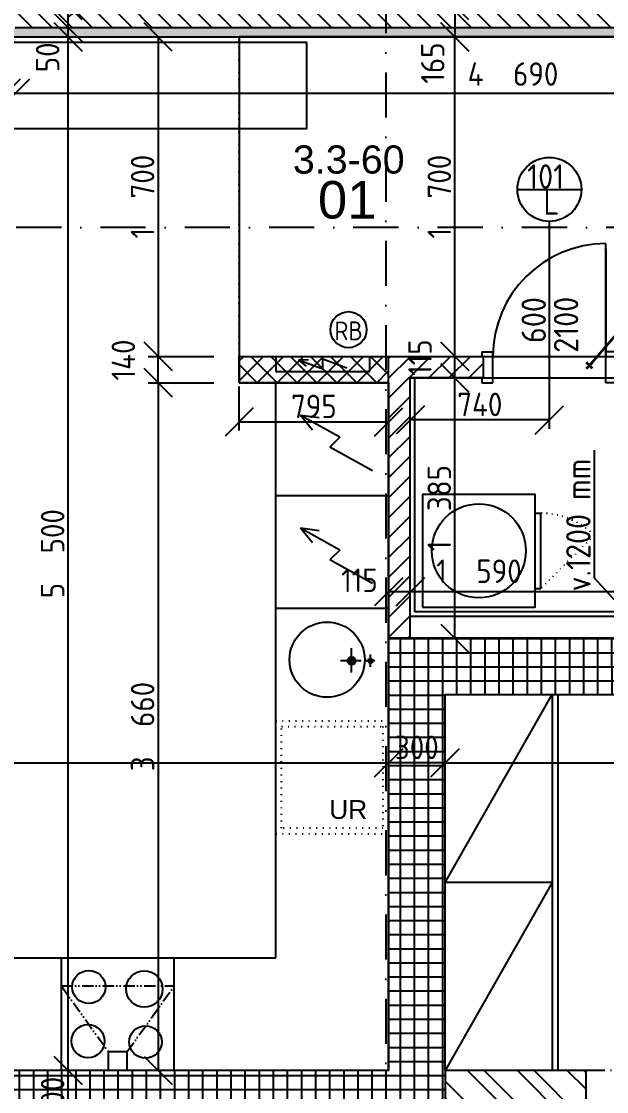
# Model space of a CAD drawing. Extents: x 4511820 to 5180432, y -1526536 to -944957.
# Drawn here: x 5102810 to 5105921, y -1123577 to -1117882 of the extents above; entities that cross this region are included whole.
import ezdxf

# ---------------------------------------------------------------- set-up
doc = ezdxf.new("R2010")
doc.units = 0
doc.header["$MEASUREMENT"] = 0
for name, pattern in [('ACAD_ISO07W100', [3.5, 0.5, -3]), ('ACAD_ISO12W100', [22, 12, -3, 0.5, -3, 0.5, -3]), ('BODKOCIARKOVANA_3', [5.6, 3, -1.3, 0, -1.3]), ('DASHED', [0.75, 0.5, -0.25])]:
    doc.linetypes.add(name, pattern=pattern)
doc.layers.get('0').update_dxf_attribs({"linetype": 'CONTINUOUS'})
doc.layers.get('Defpoints').update_dxf_attribs({"color": 61, "linetype": 'CONTINUOUS'})
for name, color, linetype in [('DVERE', 45, 'CONTINUOUS'), ('KÓTY', 4, 'CONTINUOUS'), ('MÚRY', 1, 'CONTINUOUS'), ('osi', 253, 'CONTINUOUS'), ('Plochy', 41, 'CONTINUOUS'), ('POPIS', 7, 'CONTINUOUS'), ('TENKÁ', 7, 'CONTINUOUS'), ('ZARIADENIE', 47, 'CONTINUOUS'), ('ZARIADENIE1', 145, 'CONTINUOUS'), ('ZZ-elektro', 221, 'CONTINUOUS'), ('ŠRAFY', 82, 'CONTINUOUS')]:
    doc.layers.add(name, color=color, linetype=linetype)
doc.layers.add('preklady', color=74, linetype='CONTINUOUS', lineweight=35)
doc.styles.add('ARIAL', font='arial.ttf')
doc.styles.add('STYLE1', font='isocp.shx')
doc.dimstyles.new('STANDARD-50', dxfattribs={"dimtxt": 125, "dimasz": 150, "dimexe": 10, "dimexo": 200, "dimgap": 20, "dimtad": 1, "dimdsep": 46, "dimlunit": 6, "dimtxsty": 'STYLE1', "dimblk1": 'OBLIQUE', "dimblk2": 'OBLIQUE', "dimsah": 1, "dimcen": 2.5, "dimse1": 1, "dimse2": 1, "dimadec": 0, "dimazin": 0, "dimtfac": 1, "dimtmove": 1, "dimatfit": 3, "dimldrblk": 'OBLIQUE', "dimfxl": 1, "dimtolj": 1, "dimtzin": 0, "dimarcsym": 0})

# ---------------------------------------------------------------- blocks, each defined once
blk = doc.blocks.new('pračka')
at = {"layer": 'ZARIADENIE1', "color": 8, "linetype": 'ACAD_ISO07W100', "ltscale": 8}
blk.add_line((4536136.9, -1117296.3), (4536419.7, -1117579.2), dxfattribs=at)
at = {"layer": 'ZARIADENIE1', "color": 8}
for p, q in [((4536419.7, -1117579.2), (4536019.7, -1117579.2)), ((4536019.7, -1117609.2), (4536019.7, -1117579.2)), ((4536419.7, -1117609.2), (4536419.7, -1117579.2))]:
    blk.add_line(p, q, dxfattribs=at)
blk.add_lwpolyline([(4536519.7, -1118209.2), (4536519.7, -1117609.2), (4535919.7, -1117609.2), (4535919.7, -1118209.2)], close=True, dxfattribs=at)
blk.add_circle((4536219.7, -1117909.2), 250, dxfattribs=at)
at = {"layer": 'ZARIADENIE1', "color": 8, "linetype": 'ACAD_ISO07W100', "ltscale": 8}
blk.add_arc((4536419.7, -1117579.2), 400, 135, 180, dxfattribs=at)
blk = doc.blocks.new('_OBLIQUE')
at = {"color": 0, "linetype": 'ByBlock'}
blk.add_line((-0.5, -0.5), (0.5, 0.5), dxfattribs=at)
blk = doc.blocks.new('*D17565')
at = {"layer": 'Defpoints', "color": 0}
for p in [(5103058.5, -1123464.2), (5103058.5, -1123464.2), (5103058.5, -1123764.2)]:
    blk.add_point(p, dxfattribs=at)
at = {"layer": 'KÓTY', "color": 0, "lineweight": -2}
blk.add_line((5103058.5, -1123764.2), (5103058.5, -1123464.2), dxfattribs=at)
at = {"layer": 'KÓTY', "color": 0, "linetype": 'ByBlock', "lineweight": -2, "xscale": 150, "yscale": 150, "zscale": 150}
for p, rotation in [((5103058.5, -1123464.2), 90), ((5103058.5, -1123764.2), 270)]:
    blk.add_blockref('_OBLIQUE', p, dxfattribs=dict(at, rotation=rotation))
at = {"layer": 'KÓTY', "color": 0, "insert": (5102976, -1123614.2), "char_height": 125, "attachment_point": 5, "rotation": 90, "style": 'STYLE1'}
blk.add_mtext('\\A1;300', dxfattribs=at)
blk = doc.blocks.new('*D17566')
at = {"layer": 'Defpoints', "color": 0}
for p in [(5103058.5, -1117964.2), (5103058.5, -1117964.2), (5103058.5, -1123464.2)]:
    blk.add_point(p, dxfattribs=at)
at = {"layer": 'KÓTY', "color": 0, "lineweight": -2}
blk.add_line((5103058.5, -1123464.2), (5103058.5, -1117964.2), dxfattribs=at)
at = {"layer": 'KÓTY', "color": 0, "linetype": 'ByBlock', "lineweight": -2, "xscale": 150, "yscale": 150, "zscale": 150}
for p, rotation in [((5103058.5, -1117964.2), 90), ((5103058.5, -1123464.2), 270)]:
    blk.add_blockref('_OBLIQUE', p, dxfattribs=dict(at, rotation=rotation))
at = {"layer": 'KÓTY', "color": 0, "insert": (5102976, -1120714.2), "char_height": 125, "attachment_point": 5, "rotation": 90, "style": 'STYLE1'}
blk.add_mtext('\\A1;5ﾠ500', dxfattribs=at)
blk = doc.blocks.new('*D17567')
at = {"layer": 'Defpoints', "color": 0}
for p in [(5103058.5, -1117914.2), (5103058.5, -1117914.2), (5103058.5, -1117964.2)]:
    blk.add_point(p, dxfattribs=at)
at = {"layer": 'KÓTY', "color": 0, "lineweight": -2}
blk.add_line((5103058.5, -1117964.2), (5103058.5, -1117914.2), dxfattribs=at)
at = {"layer": 'KÓTY', "color": 0, "linetype": 'ByBlock', "lineweight": -2, "xscale": 150, "yscale": 150, "zscale": 150}
for p, rotation in [((5103058.5, -1117914.2), 90), ((5103058.5, -1117964.2), 270)]:
    blk.add_blockref('_OBLIQUE', p, dxfattribs=dict(at, rotation=rotation))
at = {"layer": 'KÓTY', "color": 0, "insert": (5102949.5, -1118073), "char_height": 125, "attachment_point": 5, "rotation": 90, "style": 'STYLE1'}
blk.add_mtext('\\A1;50', dxfattribs=at)
blk = doc.blocks.new('*D17568')
at = {"layer": 'Defpoints', "color": 0}
for p in [(5103058.5, -1117799.2), (5103058.5, -1117799.2), (5103058.5, -1117914.2)]:
    blk.add_point(p, dxfattribs=at)
at = {"layer": 'KÓTY', "color": 0, "lineweight": -2}
for p, q in [((5103231.5, -1117515), (5103231.5, -1117730)), ((5103231.5, -1117730), (5103058.5, -1117856.7)), ((5103058.5, -1117914.2), (5103058.5, -1117799.2))]:
    blk.add_line(p, q, dxfattribs=at)
at = {"layer": 'KÓTY', "color": 0, "linetype": 'ByBlock', "lineweight": -2, "xscale": 150, "yscale": 150, "zscale": 150}
for p, rotation in [((5103058.5, -1117799.2), 90), ((5103058.5, -1117914.2), 270)]:
    blk.add_blockref('_OBLIQUE', p, dxfattribs=dict(at, rotation=rotation))
at = {"layer": 'KÓTY', "color": 0, "insert": (5103149, -1117622.5), "char_height": 125, "attachment_point": 5, "rotation": 90, "style": 'STYLE1'}
blk.add_mtext('\\A1;115', dxfattribs=at)
blk = doc.blocks.new('*D17646')
at = {"layer": 'Defpoints', "color": 0}
for p in [(5097547.5, -1119897.2), (5104762.5, -1119897.2), (5104762.5, -1121827.5)]:
    blk.add_point(p, dxfattribs=at)
at = {"layer": 'KÓTY', "color": 0, "lineweight": -2}
blk.add_line((5097547.5, -1121827.5), (5104762.5, -1121827.5), dxfattribs=at)
at = {"layer": 'KÓTY', "color": 0, "linetype": 'ByBlock', "lineweight": -2, "xscale": 150, "yscale": 150, "zscale": 150, "rotation": 180}
blk.add_blockref('_OBLIQUE', (5097547.5, -1121827.5), dxfattribs=at)
at = {"layer": 'KÓTY', "color": 0, "linetype": 'ByBlock', "lineweight": -2, "xscale": 150, "yscale": 150, "zscale": 150}
blk.add_blockref('_OBLIQUE', (5104762.5, -1121827.5), dxfattribs=at)
at = {"layer": 'KÓTY', "color": 0, "insert": (5101155, -1121745), "char_height": 125, "attachment_point": 5, "style": 'STYLE1'}
blk.add_mtext('\\A1;7ﾠ215', dxfattribs=at)
blk = doc.blocks.new('*D17647')
at = {"layer": 'Defpoints', "color": 0}
for p in [(5104762.5, -1120852.2), (5105062.5, -1120852.2), (5104762.5, -1121827.5)]:
    blk.add_point(p, dxfattribs=at)
at = {"layer": 'KÓTY', "color": 0, "lineweight": -2}
blk.add_line((5105062.5, -1121827.5), (5104762.5, -1121827.5), dxfattribs=at)
at = {"layer": 'KÓTY', "color": 0, "linetype": 'ByBlock', "lineweight": -2, "xscale": 150, "yscale": 150, "zscale": 150, "rotation": 180}
blk.add_blockref('_OBLIQUE', (5104762.5, -1121827.5), dxfattribs=at)
at = {"layer": 'KÓTY', "color": 0, "linetype": 'ByBlock', "lineweight": -2, "xscale": 150, "yscale": 150, "zscale": 150}
blk.add_blockref('_OBLIQUE', (5105062.5, -1121827.5), dxfattribs=at)
at = {"layer": 'KÓTY', "color": 0, "insert": (5104912.5, -1121745), "char_height": 125, "attachment_point": 5, "style": 'STYLE1'}
blk.add_mtext('\\A1;300', dxfattribs=at)
blk = doc.blocks.new('*D17648')
at = {"layer": 'Defpoints', "color": 0}
for p in [(5105062.5, -1121541.2), (5107582.5, -1121541.2), (5107582.5, -1121827.5)]:
    blk.add_point(p, dxfattribs=at)
at = {"layer": 'KÓTY', "color": 0, "lineweight": -2}
blk.add_line((5105062.5, -1121827.5), (5107582.5, -1121827.5), dxfattribs=at)
at = {"layer": 'KÓTY', "color": 0, "linetype": 'ByBlock', "lineweight": -2, "xscale": 150, "yscale": 150, "zscale": 150, "rotation": 180}
blk.add_blockref('_OBLIQUE', (5105062.5, -1121827.5), dxfattribs=at)
at = {"layer": 'KÓTY', "color": 0, "linetype": 'ByBlock', "lineweight": -2, "xscale": 150, "yscale": 150, "zscale": 150}
blk.add_blockref('_OBLIQUE', (5107582.5, -1121827.5), dxfattribs=at)
at = {"layer": 'KÓTY', "color": 0, "insert": (5106322.5, -1121745), "char_height": 125, "attachment_point": 5, "style": 'STYLE1'}
blk.add_mtext('\\A1;2ﾠ520', dxfattribs=at)
blk = doc.blocks.new('*D17651')
at = {"layer": 'Defpoints', "color": 0}
for p in [(5103537, -1119664.2), (5103967.5, -1119664.2), (5103967.5, -1119804.2)]:
    blk.add_point(p, dxfattribs=at)
at = {"layer": 'KÓTY', "color": 0, "lineweight": -2}
blk.add_line((5103537, -1119804.2), (5103537, -1119664.2), dxfattribs=at)
at = {"layer": 'KÓTY', "color": 0, "linetype": 'ByBlock', "lineweight": -2, "xscale": 150, "yscale": 150, "zscale": 150}
for p, rotation in [((5103537, -1119664.2), 90), ((5103537, -1119804.2), 270)]:
    blk.add_blockref('_OBLIQUE', p, dxfattribs=dict(at, rotation=rotation))
at = {"layer": 'KÓTY', "color": 0, "insert": (5103352, -1119683.4), "char_height": 125, "attachment_point": 5, "rotation": 90, "style": 'STYLE1'}
blk.add_mtext('\\A1;140', dxfattribs=at)
blk = doc.blocks.new('*D17652')
at = {"layer": 'Defpoints', "color": 0}
for p in [(5103967.5, -1119804.2), (5103537, -1123464.2), (5103967.5, -1123464.2)]:
    blk.add_point(p, dxfattribs=at)
at = {"layer": 'KÓTY', "color": 0, "lineweight": -2}
blk.add_line((5103537, -1119804.2), (5103537, -1123464.2), dxfattribs=at)
at = {"layer": 'KÓTY', "color": 0, "linetype": 'ByBlock', "lineweight": -2, "xscale": 150, "yscale": 150, "zscale": 150}
for p, rotation in [((5103537, -1119804.2), 90), ((5103537, -1123464.2), 270)]:
    blk.add_blockref('_OBLIQUE', p, dxfattribs=dict(at, rotation=rotation))
at = {"layer": 'KÓTY', "color": 0, "insert": (5103454.5, -1121634.2), "char_height": 125, "attachment_point": 5, "rotation": 90, "style": 'STYLE1'}
blk.add_mtext('\\A1;3ﾠ660', dxfattribs=at)
blk = doc.blocks.new('*D17653')
at = {"layer": 'Defpoints', "color": 0}
for p in [(5103967.5, -1117964.2), (5103537, -1119664.2), (5103967.5, -1119664.2)]:
    blk.add_point(p, dxfattribs=at)
at = {"layer": 'KÓTY', "color": 0, "lineweight": -2}
blk.add_line((5103537, -1117964.2), (5103537, -1119664.2), dxfattribs=at)
at = {"layer": 'KÓTY', "color": 0, "linetype": 'ByBlock', "lineweight": -2, "xscale": 150, "yscale": 150, "zscale": 150}
for p, rotation in [((5103537, -1117964.2), 90), ((5103537, -1119664.2), 270)]:
    blk.add_blockref('_OBLIQUE', p, dxfattribs=dict(at, rotation=rotation))
at = {"layer": 'KÓTY', "color": 0, "insert": (5103454.5, -1118814.2), "char_height": 125, "attachment_point": 5, "rotation": 90, "style": 'STYLE1'}
blk.add_mtext('\\A1;1ﾠ700', dxfattribs=at)
blk = doc.blocks.new('*D17659')
at = {"layer": 'Defpoints', "color": 0}
for p in [(5104877.5, -1120649.2), (5106467.5, -1120649.2), (5104877.5, -1120917.5)]:
    blk.add_point(p, dxfattribs=at)
at = {"layer": 'KÓTY', "color": 0, "lineweight": -2}
blk.add_line((5106467.5, -1120917.5), (5104877.5, -1120917.5), dxfattribs=at)
at = {"layer": 'KÓTY', "color": 0, "linetype": 'ByBlock', "lineweight": -2, "xscale": 150, "yscale": 150, "zscale": 150, "rotation": 180}
blk.add_blockref('_OBLIQUE', (5104877.5, -1120917.5), dxfattribs=at)
at = {"layer": 'KÓTY', "color": 0, "linetype": 'ByBlock', "lineweight": -2, "xscale": 150, "yscale": 150, "zscale": 150}
blk.add_blockref('_OBLIQUE', (5106467.5, -1120917.5), dxfattribs=at)
at = {"layer": 'KÓTY', "color": 0, "insert": (5105243, -1120807.5), "char_height": 125, "attachment_point": 5, "style": 'STYLE1'}
blk.add_mtext('\\A1;1ﾠ590', dxfattribs=at)
blk = doc.blocks.new('*D17662')
at = {"layer": 'Defpoints', "color": 0}
for p in [(5104762.5, -1120917.5), (5104762.5, -1120917.5), (5104877.5, -1120917.5)]:
    blk.add_point(p, dxfattribs=at)
at = {"layer": 'KÓTY', "color": 0, "lineweight": -2}
blk.add_line((5104877.5, -1120917.5), (5104762.5, -1120917.5), dxfattribs=at)
at = {"layer": 'KÓTY', "color": 0, "linetype": 'ByBlock', "lineweight": -2, "xscale": 150, "yscale": 150, "zscale": 150, "rotation": 180}
blk.add_blockref('_OBLIQUE', (5104762.5, -1120917.5), dxfattribs=at)
at = {"layer": 'KÓTY', "color": 0, "linetype": 'ByBlock', "lineweight": -2, "xscale": 150, "yscale": 150, "zscale": 150}
blk.add_blockref('_OBLIQUE', (5104877.5, -1120917.5), dxfattribs=at)
at = {"layer": 'KÓTY', "color": 0, "insert": (5104607.5, -1120856), "char_height": 125, "attachment_point": 5, "style": 'STYLE1'}
blk.add_mtext('\\A1;115', dxfattribs=at)
blk = doc.blocks.new('*D17663')
at = {"layer": 'Defpoints', "color": 0}
for p in [(5104877.5, -1120002.5), (5104877.5, -1120050.4), (5105617.5, -1120050.4)]:
    blk.add_point(p, dxfattribs=at)
at = {"layer": 'KÓTY', "color": 0, "lineweight": -2}
blk.add_line((5105617.5, -1120002.5), (5104877.5, -1120002.5), dxfattribs=at)
at = {"layer": 'KÓTY', "color": 0, "linetype": 'ByBlock', "lineweight": -2, "xscale": 150, "yscale": 150, "zscale": 150, "rotation": 180}
blk.add_blockref('_OBLIQUE', (5104877.5, -1120002.5), dxfattribs=at)
at = {"layer": 'KÓTY', "color": 0, "linetype": 'ByBlock', "lineweight": -2, "xscale": 150, "yscale": 150, "zscale": 150}
blk.add_blockref('_OBLIQUE', (5105617.5, -1120002.5), dxfattribs=at)
at = {"layer": 'KÓTY', "color": 0, "insert": (5105247.5, -1119920), "char_height": 125, "attachment_point": 5, "style": 'STYLE1'}
blk.add_mtext('\\A1;740', dxfattribs=at)
blk = doc.blocks.new('*D17664')
at = {"layer": 'Defpoints', "color": 0}
for p in [(5103967.5, -1119671.7), (5104762.5, -1119671.7), (5104762.5, -1120013)]:
    blk.add_point(p, dxfattribs=at)
at = {"layer": 'KÓTY', "color": 0, "lineweight": -2}
blk.add_line((5103967.5, -1120013), (5104762.5, -1120013), dxfattribs=at)
at = {"layer": 'KÓTY', "color": 0, "linetype": 'ByBlock', "lineweight": -2, "xscale": 150, "yscale": 150, "zscale": 150, "rotation": 180}
blk.add_blockref('_OBLIQUE', (5103967.5, -1120013), dxfattribs=at)
at = {"layer": 'KÓTY', "color": 0, "linetype": 'ByBlock', "lineweight": -2, "xscale": 150, "yscale": 150, "zscale": 150}
blk.add_blockref('_OBLIQUE', (5104762.5, -1120013), dxfattribs=at)
at = {"layer": 'KÓTY', "color": 0, "insert": (5104365, -1119930.5), "char_height": 125, "attachment_point": 5, "style": 'STYLE1'}
blk.add_mtext('\\A1;795', dxfattribs=at)
blk = doc.blocks.new('*D17667')
at = {"layer": 'Defpoints', "color": 0}
for p in [(5102777.5, -1117914.2), (5107467.5, -1117914.2), (5107467.5, -1118264)]:
    blk.add_point(p, dxfattribs=at)
at = {"layer": 'KÓTY', "color": 0, "lineweight": -2}
blk.add_line((5102777.5, -1118264), (5107467.5, -1118264), dxfattribs=at)
at = {"layer": 'KÓTY', "color": 0, "linetype": 'ByBlock', "lineweight": -2, "xscale": 150, "yscale": 150, "zscale": 150, "rotation": 180}
blk.add_blockref('_OBLIQUE', (5102777.5, -1118264), dxfattribs=at)
at = {"layer": 'KÓTY', "color": 0, "linetype": 'ByBlock', "lineweight": -2, "xscale": 150, "yscale": 150, "zscale": 150}
blk.add_blockref('_OBLIQUE', (5107467.5, -1118264), dxfattribs=at)
at = {"layer": 'KÓTY', "color": 0, "insert": (5105424, -1118162), "char_height": 125, "attachment_point": 5, "style": 'STYLE1'}
blk.add_mtext('\\A1;4ﾠ690', dxfattribs=at)
blk = doc.blocks.new('*D17668')
at = {"layer": 'Defpoints', "color": 0}
for p in [(5102727.5, -1117914.2), (5102777.5, -1117914.2), (5102727.5, -1118264)]:
    blk.add_point(p, dxfattribs=at)
at = {"layer": 'KÓTY', "color": 0, "lineweight": -2}
blk.add_line((5102777.5, -1118264), (5102727.5, -1118264), dxfattribs=at)
at = {"layer": 'KÓTY', "color": 0, "linetype": 'ByBlock', "lineweight": -2, "xscale": 150, "yscale": 150, "zscale": 150, "rotation": 180}
blk.add_blockref('_OBLIQUE', (5102727.5, -1118264), dxfattribs=at)
at = {"layer": 'KÓTY', "color": 0, "linetype": 'ByBlock', "lineweight": -2, "xscale": 150, "yscale": 150, "zscale": 150}
blk.add_blockref('_OBLIQUE', (5102777.5, -1118264), dxfattribs=at)
at = {"layer": 'KÓTY', "color": 0, "insert": (5102627.5, -1118151.5), "char_height": 125, "attachment_point": 5, "style": 'STYLE1'}
blk.add_mtext('\\A1;50', dxfattribs=at)
blk = doc.blocks.new('*D17673')
at = {"layer": 'Defpoints', "color": 0}
for p in [(5104877.5, -1119779.2), (5105114.5, -1119779.2), (5104877.5, -1121164.2)]:
    blk.add_point(p, dxfattribs=at)
at = {"layer": 'KÓTY', "color": 0, "lineweight": -2}
blk.add_line((5105114.5, -1121164.2), (5105114.5, -1119779.2), dxfattribs=at)
at = {"layer": 'KÓTY', "color": 0, "linetype": 'ByBlock', "lineweight": -2, "xscale": 150, "yscale": 150, "zscale": 150}
for p, rotation in [((5105114.5, -1119779.2), 90), ((5105114.5, -1121164.2), 270)]:
    blk.add_blockref('_OBLIQUE', p, dxfattribs=dict(at, rotation=rotation))
at = {"layer": 'KÓTY', "color": 0, "insert": (5105032, -1120471.7), "char_height": 125, "attachment_point": 5, "rotation": 90, "style": 'STYLE1'}
blk.add_mtext('\\A1;1ﾠ385', dxfattribs=at)
blk = doc.blocks.new('*D17674')
at = {"layer": 'Defpoints', "color": 0}
for p in [(5105114.5, -1119664.2), (5105114.5, -1119664.2), (5105114.5, -1119779.2)]:
    blk.add_point(p, dxfattribs=at)
at = {"layer": 'KÓTY', "color": 0, "lineweight": -2}
blk.add_line((5105114.5, -1119779.2), (5105114.5, -1119664.2), dxfattribs=at)
at = {"layer": 'KÓTY', "color": 0, "linetype": 'ByBlock', "lineweight": -2, "xscale": 150, "yscale": 150, "zscale": 150}
for p, rotation in [((5105114.5, -1119664.2), 90), ((5105114.5, -1119779.2), 270)]:
    blk.add_blockref('_OBLIQUE', p, dxfattribs=dict(at, rotation=rotation))
at = {"layer": 'KÓTY', "color": 0, "insert": (5104929.5, -1119670.9), "char_height": 125, "attachment_point": 5, "rotation": 90, "style": 'STYLE1'}
blk.add_mtext('\\A1;115', dxfattribs=at)
blk = doc.blocks.new('*D17675')
at = {"layer": 'Defpoints', "color": 0}
for p in [(5105114.5, -1117964.2), (5105114.5, -1117964.2), (5105114.5, -1119664.2)]:
    blk.add_point(p, dxfattribs=at)
at = {"layer": 'KÓTY', "color": 0, "lineweight": -2}
blk.add_line((5105114.5, -1119664.2), (5105114.5, -1117964.2), dxfattribs=at)
at = {"layer": 'KÓTY', "color": 0, "linetype": 'ByBlock', "lineweight": -2, "xscale": 150, "yscale": 150, "zscale": 150}
for p, rotation in [((5105114.5, -1117964.2), 90), ((5105114.5, -1119664.2), 270)]:
    blk.add_blockref('_OBLIQUE', p, dxfattribs=dict(at, rotation=rotation))
at = {"layer": 'KÓTY', "color": 0, "insert": (5105032, -1118814.2), "char_height": 125, "attachment_point": 5, "rotation": 90, "style": 'STYLE1'}
blk.add_mtext('\\A1;1ﾠ700', dxfattribs=at)
blk = doc.blocks.new('*D17676')
at = {"layer": 'Defpoints', "color": 0}
for p in [(5104762.5, -1117799.2), (5104762.5, -1117964.2), (5105114.5, -1117964.2)]:
    blk.add_point(p, dxfattribs=at)
at = {"layer": 'KÓTY', "color": 0, "lineweight": -2}
blk.add_line((5105114.5, -1117799.2), (5105114.5, -1117964.2), dxfattribs=at)
at = {"layer": 'KÓTY', "color": 0, "linetype": 'ByBlock', "lineweight": -2, "xscale": 150, "yscale": 150, "zscale": 150}
for p, rotation in [((5105114.5, -1117799.2), 90), ((5105114.5, -1117964.2), 270)]:
    blk.add_blockref('_OBLIQUE', p, dxfattribs=dict(at, rotation=rotation))
at = {"layer": 'KÓTY', "color": 0, "insert": (5104997, -1118103.5), "char_height": 125, "attachment_point": 5, "rotation": 90, "style": 'STYLE1'}
blk.add_mtext('\\A1;165', dxfattribs=at)

msp = doc.modelspace()

# ---------------------------------------------------------------- hatches: boundary and pattern name
at = {"layer": 'ŠRAFY', "ltscale": 0.25}
h = msp.add_hatch(dxfattribs=at)
h.set_pattern_fill('ANSI31', color=256, scale=600, angle=90, style=0)
h.set_pattern_definition([(135, (-2904913.184, 222662.926), (-53.0330086, -53.0330086), [])])
h.paths.add_polyline_path([(5107467.5, -1115454.191), (5107467.5, -1117799.191), (5104762.5, -1117799.191), (5104647.5, -1117799.191), (5102892.5, -1117799.191), (5102892.5, -1117124.191), (5102777.5, -1117124.191), (5102777.5, -1117914.191), (5107467.5, -1117914.191), (5107467.5, -1117964.191), (5107582.5, -1117964.191), (5107582.5, -1115454.191)])
at = {"layer": 'ŠRAFY'}
h = msp.add_hatch(dxfattribs=at)
h.set_pattern_fill('DOTS', color=256, scale=250)
h.paths.add_polyline_path([(5107467.5, -1117964.191), (5107467.5, -1117914.191), (5102777.5, -1117914.191), (5102727.5, -1117964.191)])
at = {"layer": 'ŠRAFY', "ltscale": 0.25}
h = msp.add_hatch(dxfattribs=at)
h.set_pattern_fill('ANSI37', color=256, scale=600, style=0)
h.set_pattern_definition([(45, (-3027222.4, 456601.68), (-53.0330086, 53.0330086), []), (135, (-3027222.4, 456601.68), (-53.0330086, -53.0330086), [])])
h.paths.add_polyline_path([(5104762.5, -1119804.191), (5104762.5, -1119664.191), (5104517.5, -1119664.191), (5103967.5, -1119664.191), (5103967.5, -1119804.191), (5104162.5, -1119804.191)])
h = msp.add_hatch(dxfattribs=at)
h.set_pattern_fill('ANSI31', color=256, scale=600, style=0)
h.set_pattern_definition([(45, (515270.5, 303822), (-53.0330086, 53.0330086), [])])
h.paths.add_polyline_path([(5104877.5, -1121164.191), (5104877.5, -1119779.191), (5105267.5, -1119779.191), (5105267.5, -1119664.191), (5104762.5, -1119664.191), (5104762.5, -1119779.191), (5104762.5, -1119804.191), (5104762.5, -1121164.191)])
h = msp.add_hatch(dxfattribs=at)
h.set_pattern_fill('ANSI37', color=256, scale=600, angle=45)
h.set_pattern_definition([(90, (-3375574.78, 712808.59), (-75, 1e-14), []), (180, (-3375574.78, 712808.59), (-1e-14, -75), [])])
h.paths.add_polyline_path([(5103372.5, -1123464.191), (5103272.5, -1123464.191), (5103022.5, -1123464.191), (5102712.5, -1123464.191), (5102687.5, -1123464.191), (5102687.5, -1123764.191), (5102847.5, -1123764.191), (5102877.5, -1123764.191), (5103447.5, -1123764.191), (5103562.5, -1123764.191), (5103612.5, -1123764.191), (5105062.5, -1123764.191), (5105062.5, -1123464.191), (5105062.5, -1122464.191), (5105062.5, -1121464.191), (5105632.5, -1121464.191), (5105662.5, -1121464.191), (5107582.5, -1121464.191), (5107582.5, -1121164.191), (5107467.5, -1121164.191), (5106582.5, -1121164.191), (5106467.5, -1121164.191), (5104877.5, -1121164.191), (5104762.5, -1121164.191), (5104762.5, -1121579.191), (5104762.5, -1122179.191), (5104762.5, -1123464.191), (5103622.5, -1123464.191)])
at = {"layer": 'ŠRAFY'}
h = msp.add_hatch(dxfattribs=at)
h.set_pattern_fill('ANSI32', color=256, scale=500, angle=90)
h.set_pattern_definition([(135, (515810.9, 44482.1), (-132.5825215, -132.5825215), []), (135, (515810.9, 44570.48), (-132.5825215, -132.5825215), [])])
h.paths.add_polyline_path([(5105062.5, -1123764.191), (5105812.5, -1123764.191), (5105812.5, -1123464.191), (5105662.5, -1123464.191), (5105632.5, -1123464.191), (5105062.5, -1123464.191)])

# ---------------------------------------------------------------- linework, layer by layer
at = {"layer": 'DVERE', "ltscale": 0.25}
for p, q in [((5105447.5, -1118775.768), (5105787.5, -1118775.768)), ((5105617.5, -1120050.424), (5105617.5, -1118945.768)), ((5105917.5, -1119664.191), (5105917.5, -1119064.191)), ((5105257.5, -1119639.191), (5105317.5, -1119639.191)), ((5105257.5, -1119639.191), (5105257.5, -1119664.191)), ((5105317.5, -1119804.191), (5105317.5, -1119639.191)), ((5105317.5, -1119664.191), (5105917.5, -1119664.191)), ((5105917.5, -1119804.191), (5105917.5, -1119639.191)), ((5105977.5, -1119639.191), (5105917.5, -1119639.191)), ((5105257.5, -1119779.191), (5105257.5, -1119804.191)), ((5105257.5, -1119804.191), (5105317.5, -1119804.191)), ((5105317.5, -1119779.191), (5105917.5, -1119779.191)), ((5105977.5, -1119804.191), (5105917.5, -1119804.191))]:
    msp.add_line(p, q, dxfattribs=at)
msp.add_circle((5105617.5, -1118775.768), 170, dxfattribs=at)
msp.add_arc((5105917.5, -1119664.191), 600, 90, 180, dxfattribs=at)
at = {"layer": 'KÓTY', "ltscale": 25}
for p, q in [((5103483.597, -1119664.191), (5103833.597, -1119664.191)), ((5103483.597, -1119804.191), (5103833.597, -1119804.191))]:
    msp.add_line(p, q, dxfattribs=at)
at = {"layer": 'KÓTY'}
for p, q in [((5103967.5, -1120058), (5103967.5, -1119824.191)), ((5105855, -1120164), (5105855, -1120843.5)), ((5106083, -1121090.5), (5105855, -1120843.5))]:
    msp.add_line(p, q, dxfattribs=at)
at = {"layer": 'MÚRY', "ltscale": 0.25}
for p, q in [((5102727.5, -1117964.191), (5107467.5, -1117964.191)), ((5103967.5, -1119664.191), (5105267.5, -1119664.191)), ((5104517.5, -1119664.191), (5105267.5, -1119664.191)), ((5105267.5, -1119779.191), (5105267.5, -1119664.191)), ((5104762.5, -1119804.191), (5103967.5, -1119804.191)), ((5105267.5, -1119779.191), (5104877.5, -1119779.191)), ((5106467.5, -1121164.191), (5104877.5, -1121164.191))]:
    msp.add_line(p, q, dxfattribs=at)
at = {"layer": 'MÚRY'}
for p, q in [((5103967.5, -1119804.191), (5103967.5, -1119664.191)), ((5104762.5, -1123464.191), (5104762.5, -1119804.191)), ((5104877.5, -1121164.191), (5104877.5, -1119779.191)), ((5105062.5, -1123464.191), (5105062.5, -1121464.191)), ((5105062.5, -1121464.191), (5107632.5, -1121464.191)), ((5104762.5, -1123464.191), (5102687.5, -1123464.191)), ((5105812.5, -1123464.191), (5105062.5, -1123464.191)), ((5105812.5, -1123764.191), (5105812.5, -1123464.191))]:
    msp.add_line(p, q, dxfattribs=at)
at = {"layer": 'osi', "linetype": 'BODKOCIARKOVANA_3', "ltscale": 80}
for p, q in [((5104747.5, -1109191.097), (5104747.5, -1141119)), ((5157242.5, -1118979.191), (5093572.5, -1118979.191))]:
    msp.add_line(p, q, dxfattribs=at)
at = {"layer": 'Plochy'}
for points in [[(5103967.5, -1119804.191), (5104762.5, -1119804.191), (5104762.5, -1123464.191), (5097547.5, -1123464.191), (5097547.5, -1117124.191), (5102727.5, -1117124.191), (5102727.5, -1117964.191), (5103967.5, -1117964.191)], [(5107467.5, -1117964.191), (5103967.5, -1117964.191), (5103967.5, -1119664.191), (5107467.5, -1119664.191)], [(5105062.5, -1123464.191), (5105062.5, -1121464.191), (5107632.5, -1121464.191), (5107632.5, -1119664.191), (5109232.5, -1119664.191), (5109232.5, -1123464.191), (5107232.5, -1123464.191), (5107232.5, -1123764.191), (5105812.5, -1123764.191), (5105812.5, -1123464.191)], [(5107352.5, -1119779.191), (5107352.5, -1120649.191), (5106467.5, -1120649.191), (5106467.5, -1121049.191), (5104877.5, -1121049.191), (5104877.5, -1119779.191)]]:
    msp.add_lwpolyline(points, close=True, dxfattribs=at)
at = {"layer": 'preklady'}
for p, q in [((5105830.5, -1119713), (5106071.124, -1119433.436)), ((5105813.883, -1119729.617), (5105847.117, -1119696.383)), ((5105847.118, -1119729.618), (5105813.884, -1119696.384))]:
    msp.add_line(p, q, dxfattribs=at)
at = {"layer": 'TENKÁ', "ltscale": 0.25}
for p, q in [((5102777.5, -1117914.191), (5107467.5, -1117914.191)), ((5104902.5, -1121024.191), (5104902.5, -1119779.191)), ((5106467.5, -1121049.191), (5104877.5, -1121049.191)), ((5106442.5, -1121024.191), (5104902.5, -1121024.191))]:
    msp.add_line(p, q, dxfattribs=at)
at = {"layer": 'TENKÁ', "linetype": 'ACAD_ISO07W100', "ltscale": 10}
msp.add_line((5103967.5, -1119664.191), (5103967.5, -1117964.191), dxfattribs=at)
at = {"layer": 'TENKÁ'}
for p, q in [((5104762.5, -1119804.191), (5104762.5, -1119664.191)), ((5104877.5, -1121164.191), (5104762.5, -1121164.191)), ((5105062.5, -1123464.191), (5105062.5, -1123764.191))]:
    msp.add_line(p, q, dxfattribs=at)
at = {"layer": 'TENKÁ', "linetype": 'ACAD_ISO12W100', "ltscale": 10}
msp.add_line((5107232.5, -1123464.191), (5105812.5, -1123464.191), dxfattribs=at)
at = {"layer": 'ZARIADENIE'}
for p, q in [((5105917.5, -1119094.191), (5105917.5, -1119664.191)), ((5105062.5, -1122464.191), (5105632.5, -1121464.191)), ((5105632.5, -1121464.191), (5105632.5, -1123464.191)), ((5105662.5, -1121464.191), (5105662.5, -1123464.191)), ((5105632.5, -1122464.191), (5105062.5, -1122464.191)), ((5105632.5, -1122464.191), (5105062.5, -1123464.191))]:
    msp.add_line(p, q, dxfattribs=at)
at = {"layer": 'ZARIADENIE', "color": 45, "ltscale": 0.25}
msp.add_lwpolyline([(5104327.5, -1117994.191), (5102727.5, -1117994.191), (5102727.5, -1118451.959), (5104327.5, -1118451.959)], close=True, dxfattribs=at)
at = {"layer": 'ZARIADENIE1', "color": 8, "ltscale": 0.25}
for p, q in [((5104162.5, -1122864.191), (5104162.5, -1119804.191)), ((5104162.5, -1120404.191), (5104762.5, -1120404.191)), ((5104162.5, -1121004.191), (5104762.5, -1121004.191)), ((5102712.5, -1122864.191), (5104162.5, -1122864.191)), ((5103022.5, -1123464.191), (5103022.5, -1122864.191)), ((5103022.5, -1123464.191), (5103022.5, -1122864.191)), ((5103622.5, -1123464.191), (5103622.5, -1122864.191)), ((5103622.5, -1123464.191), (5103622.5, -1122864.191)), ((5103272.5, -1123364.191), (5103372.5, -1123364.191)), ((5103272.5, -1123464.191), (5103272.5, -1123364.191)), ((5103372.5, -1123464.191), (5103372.5, -1123364.191))]:
    msp.add_line(p, q, dxfattribs=at)
at = {"layer": 'ZARIADENIE1', "color": 8}
for p, q in [((5104393.839, -1119991.952), (5104294.582, -1119979.067)), ((5104357.86, -1120056.616), (5104294.582, -1119979.067)), ((5104502.557, -1120094.784), (5104294.582, -1119979.067)), ((5104502.557, -1120094.784), (5104449.686, -1120146.616)), ((5104676.012, -1120272.543), (5104449.686, -1120146.616)), ((5104393.839, -1120591.952), (5104294.582, -1120579.067)), ((5104357.86, -1120656.616), (5104294.582, -1120579.067)), ((5104502.557, -1120694.784), (5104294.582, -1120579.067)), ((5104502.557, -1120694.784), (5104449.686, -1120746.616)), ((5104676.012, -1120872.543), (5104449.686, -1120746.616))]:
    msp.add_line(p, q, dxfattribs=at)
at = {"layer": 'ZARIADENIE1', "color": 8, "linetype": 'DASHED'}
for p, q in [((5104565.731, -1121347.23), (5104565.731, -1121215.776)), ((5104616.396, -1121284.242), (5104506.851, -1121284.242)), ((5104690.801, -1121284.242), (5104638.768, -1121284.242)), ((5104666.154, -1121317.105), (5104666.154, -1121251.378))]:
    msp.add_line(p, q, dxfattribs=at)
at = {"layer": 'ZARIADENIE1', "color": 8, "linetype": 'ACAD_ISO07W100', "ltscale": 10}
for p, q in [((5104162.5, -1121604.191), (5104762.5, -1121604.191)), ((5104162.5, -1122204.191), (5104762.5, -1122204.191))]:
    msp.add_line(p, q, dxfattribs=at)
at = {"layer": 'ZARIADENIE1', "color": 8, "linetype": 'ACAD_ISO12W100', "ltscale": 5}
for p, q in [((5103022.5, -1123014.191), (5103272.5, -1123364.191)), ((5103022.5, -1123014.191), (5103622.5, -1123014.191)), ((5103372.5, -1123364.191), (5103622.5, -1123014.191))]:
    msp.add_line(p, q, dxfattribs=at)
at = {"layer": 'ZARIADENIE1', "color": 8, "linetype": 'ACAD_ISO07W100', "ltscale": 10}
msp.add_lwpolyline([(5104192.5, -1122174.191), (5104192.5, -1121634.191), (5104732.5, -1121634.191), (5104732.5, -1122174.191)], close=True, dxfattribs=at)
at = {"layer": 'ZARIADENIE1', "color": 8, "ltscale": 0.25}
for centre, radius in [((5104435.588, -1121278.393), 200), ((5103168.344, -1123020.115), 88.387), ((5103463.303, -1123030.638), 96.805), ((5103163.949, -1123308.426), 88.387), ((5103469.624, -1123312.635), 86.283)]:
    msp.add_circle(centre, radius, dxfattribs=at)
at = {"layer": 'ZARIADENIE1', "color": 8, "linetype": 'Continuous'}
for centre, radius in [((5104565.464, -1121284.515), 20.877), ((5104565.731, -1121284.242), 14.781)]:
    msp.add_circle(centre, radius, dxfattribs=at)
at = {"layer": 'ZARIADENIE1', "color": 8, "linetype": 'DASHED'}
msp.add_circle((5104666.154, -1121284.555), 12.931, dxfattribs=at)
at = {"layer": 'ZZ-elektro'}
for p, q in [((5104162.5, -1119664.191), (5104162.5, -1119744.191)), ((5104284.007, -1119682.79), (5104412.5, -1119731.074)), ((5104337.313, -1119684.113), (5104284.007, -1119682.79)), ((5104324.993, -1119716.899), (5104284.007, -1119682.79)), ((5104412.5, -1119731.074), (5104412.5, -1119677.361)), ((5104412.5, -1119677.361), (5104540.993, -1119725.645)), ((5104662.5, -1119744.191), (5104662.5, -1119664.191)), ((5104162.5, -1119744.191), (5104662.5, -1119744.191))]:
    msp.add_line(p, q, dxfattribs=at)
msp.add_circle((5104549.02, -1119522.191), 96, dxfattribs=at)

# ---------------------------------------------------------------- block references
at = {"layer": 'TENKÁ', "rotation": 270}
msp.add_blockref('pračka', (6223151.691, 3415520.556), dxfattribs=at)

# ---------------------------------------------------------------- texts
at = {"layer": 'DVERE', "style": 'STYLE1'}
for s, p in [('101', (5105498.97, -1118772.268)), ('L', (5105585.97, -1118910.905))]:
    msp.add_text(s, height=130, dxfattribs=at).set_placement(p)
at = {"layer": 'POPIS', "lineweight": 40, "ltscale": 0.25, "style": 'ARIAL'}
for s, height, p in [('3.3-60', 150, (5104253.411, -1118691.579)), ('01', 200, (5104386.811, -1118931.098))]:
    msp.add_text(s, height=height, dxfattribs=at).set_placement(p)
at = {"layer": 'TENKÁ', "linetype": 'Continuous', "style": 'STYLE1'}
for s, p in [('600', (5105598.917, -1119593.339)), ('2100', (5105771.024, -1119645.113)), ('v.1200 mm', (5105836.417, -1120915.128))]:
    msp.add_text(s, height=130, rotation=90, dxfattribs=at).set_placement(p)
at = {"layer": 'ZARIADENIE1', "color": 8, "ltscale": 0.25, "style": 'ARIAL'}
msp.add_text('UR', height=100, dxfattribs=at).set_placement((5104446.81, -1122125.608))
at = {"layer": 'ZZ-elektro', "style": 'STYLE1'}
msp.add_text('RB', height=100, dxfattribs=at).set_placement((5104474.392, -1119578.391))

# ---------------------------------------------------------------- dimensions: what is measured, and where the dimension line sits
at = {"layer": 'KÓTY'}
for base, p1, p2, picture, middle in [((5103058.5, -1117799.191), (5103058.5, -1117914.191), (5103058.5, -1117799.191), '*D17568', (5103231.5, -1117710)), ((5105114.5, -1117964.191), (5104762.5, -1117799.191), (5104762.5, -1117964.191), '*D17676', (5105079.5, -1118103.5)), ((5103058.5, -1117914.191), (5103058.5, -1117964.191), (5103058.5, -1117914.191), '*D17567', (5103032, -1118073))]:
    dim = msp.add_linear_dim(base=base, p1=p1, p2=p2, angle=90, dimstyle='STANDARD-50', dxfattribs=at)
    dim.commit()
    dim.dimension.update_dxf_attribs({"geometry": picture, "text_midpoint": middle, "dimtype": 160})
for base, p1, p2, picture, middle in [((5102727.5, -1118264), (5102777.5, -1117914.191), (5102727.5, -1117914.191), '*D17668', (5102627.5, -1118234)), ((5107467.5, -1118264), (5102777.5, -1117914.191), (5107467.5, -1117914.191), '*D17667', (5105424, -1118244.5)), ((5104877.5, -1120917.5), (5106467.5, -1120649.191), (5104877.5, -1120649.191), '*D17659', (5105243, -1120890)), ((5104762.5, -1120917.5), (5104877.5, -1120917.5), (5104762.5, -1120917.5), '*D17662', (5104607.5, -1120938.5))]:
    dim = msp.add_linear_dim(base=base, p1=p1, p2=p2, dimstyle='STANDARD-50', dxfattribs=at)
    dim.commit()
    dim.dimension.update_dxf_attribs({"geometry": picture, "text_midpoint": middle, "dimtype": 160})
for base, p1, p2, picture, middle in [((5103058.5, -1117964.191), (5103058.5, -1123464.191), (5103058.5, -1117964.191), '*D17566', (5102975.957, -1120714.191)), ((5103537, -1119664.191), (5103967.5, -1117964.191), (5103967.5, -1119664.191), '*D17653', (5103454.457, -1118814.191)), ((5105114.5, -1117964.191), (5105114.5, -1119664.191), (5105114.5, -1117964.191), '*D17675', (5105031.957, -1118814.191)), ((5103537, -1119664.191), (5103967.5, -1119804.191), (5103967.5, -1119664.191), '*D17651', (5103352, -1119683.441)), ((5105114.5, -1119664.191), (5105114.5, -1119779.191), (5105114.5, -1119664.191), '*D17674', (5104929.5, -1119670.941)), ((5103537, -1123464.191), (5103967.5, -1119804.191), (5103967.5, -1123464.191), '*D17652', (5103454.457, -1121634.191)), ((5105114.5, -1119779.191), (5104877.5, -1121164.191), (5104877.5, -1119779.191), '*D17673', (5105031.957, -1120471.691)), ((5103058.5, -1123464.191), (5103058.5, -1123764.191), (5103058.5, -1123464.191), '*D17565', (5102976, -1123614.191))]:
    dim = msp.add_linear_dim(base=base, p1=p1, p2=p2, angle=90, dimstyle='STANDARD-50', dxfattribs=at)
    dim.commit()
    dim.dimension.update_dxf_attribs({"geometry": picture, "text_midpoint": middle})
for base, p1, p2, picture, middle in [((5104762.5, -1120013), (5103967.5, -1119671.691), (5104762.5, -1119671.691), '*D17664', (5104365, -1119930.5)), ((5104877.5, -1120002.5), (5105617.5, -1120050.424), (5104877.5, -1120050.424), '*D17663', (5105247.5, -1119920)), ((5104762.5, -1121827.5), (5097547.5, -1119897.191), (5104762.5, -1119897.191), '*D17646', (5101155, -1121744.957)), ((5104762.5, -1121827.5), (5105062.5, -1120852.191), (5104762.5, -1120852.191), '*D17647', (5104912.5, -1121745)), ((5107582.5, -1121827.5), (5105062.5, -1121541.191), (5107582.5, -1121541.191), '*D17648', (5106322.5, -1121744.957))]:
    dim = msp.add_linear_dim(base=base, p1=p1, p2=p2, dimstyle='STANDARD-50', dxfattribs=at)
    dim.commit()
    dim.dimension.update_dxf_attribs({"geometry": picture, "text_midpoint": middle})

doc.saveas('drawing.dxf')
